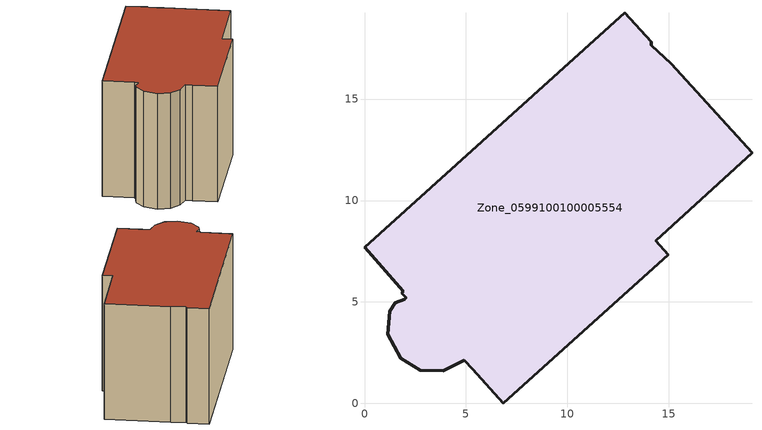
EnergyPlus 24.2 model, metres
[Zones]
Zone_0599100100005554
 floor ground (C_G): 14.13,17.82 14.13,17.64 15.11,16.73 19.1,12.36 14.36,8.02 14.96,7.33 6.84,0 5.34,1.69 4.91,2.13 3.88,1.62 2.75,1.63 1.77,2.23 1.13,3.42 1.25,4.54 1.52,4.96 1.98,5.13 2.06,5.2 1.83,5.43 1.9,5.54 0,7.69 12.82,19.26 z0
 wall outside (C_F): 14.36,8.02 19.1,12.36 15.11,16.73 14.13,17.64 14.13,17.82 12.82,19.26 0,7.69 1.9,5.54 1.83,5.43 2.06,5.2 1.98,5.13 1.52,4.96 1.25,4.54 1.13,3.42 1.77,2.23 2.75,1.63 3.88,1.62 4.91,2.13 5.34,1.69 6.84,0 14.96,7.33 14.36,8.02 z0:11.07
 roof outside (C_R): 15.11,16.73 14.13,17.64 14.13,17.82 12.82,19.26 0,7.69 1.9,5.54 1.83,5.43 2.06,5.2 1.98,5.13 1.52,4.96 1.25,4.54 1.13,3.42 1.77,2.23 2.75,1.63 3.88,1.62 4.91,2.13 5.34,1.69 6.84,0 14.96,7.33 14.36,8.02 19.1,12.36 z11.07
[BUILDING]
Pand.0599100100005554: North Axis=0; Terrain=City; Loads Convergence Tolerance Value=0.04; Temperature Convergence Tolerance Value=0.4; Solar Distribution=FullExterior; Maximum Number of Warmup Days=25; Minimum Number of Warmup Days=1
[Site:Location]
Rotterdam.The.Hague.AP_ZH_NLD Design_Conditions: Latitude=51.96; Longitude=4.45; Time Zone=1; Elevation=-4.5
[SITE:GROUNDTEMPERATURE:BUILDINGSURFACE]
18, 18, 18, 18, 18, 18, 18, 18, 18, 18, 18, 18
[MATERIAL] Thermal Absorptance=0.9; Solar Absorptance=0.7; Visible Absorptance=0.7
Name | Roughness | Thickness | Conductivity | Density | Specific Heat
G.D.2006-2014 | MediumSmooth | 0.15 | 0.06 | 540 | 1210
F.D.2006-2014 | Rough | 0.3 | 0.12 | 1920 | 840
R.D.2006-2014 | MediumRough | 0.2 | 0.08 | 1500 | 1000
[CONSTRUCTION]
C_G: G.D.2006-2014
C_F: F.D.2006-2014
C_R: R.D.2006-2014
[ZONE]
Zone_0599100100005554: Type=1; Multiplier=1; Ceiling Height=Autocalculate; Volume=Autocalculate; Floor Area=autocalculate; Part of Total Floor Area=Yes
[ZONEINFILTRATION:DESIGNFLOWRATE]
Infil_Zone_0599100100005554: Zone or ZoneList or Space or SpaceList=Zone_0599100100005554; Schedule=AlwaysOn; Design Flow Rate Calculation Method=Flow/Area; Flow Rate per Floor Area=0.0021; Constant Term Coefficient=1; Temperature Term Coefficient=0; Velocity Term Coefficient=0; Velocity Squared Term Coefficient=0
[HVACTEMPLATE:ZONE:IDEALLOADSAIRSYSTEM]
Zone_0599100100005554: Maximum Heating Supply Air Temperature=50; Minimum Cooling Supply Air Temperature=13; Maximum Heating Supply Air Humidity Ratio=0.0156; Minimum Cooling Supply Air Humidity Ratio=0.0077; Heating Limit=NoLimit; Cooling Limit=NoLimit; Dehumidification Control Type=ConstantSensibleHeatRatio; Cooling Sensible Heat Ratio=0.7; Dehumidification Setpoint=60; Humidification Control Type=None; Humidification Setpoint=30; Outdoor Air Method=None; Outdoor Air Flow Rate per Person=0.00944; Outdoor Air Flow Rate per Zone Floor Area=0; Outdoor Air Flow Rate per Zone=0; Demand Controlled Ventilation Type=None; Outdoor Air Economizer Type=NoEconomizer; Heat Recovery Type=None; Sensible Heat Recovery Effectiveness=0.7; Latent Heat Recovery Effectiveness=0.65
[ZONECONTROL:THERMOSTAT]
ThermostatControl_Zone_0599100100005554: Zone or ZoneList=Zone_0599100100005554; Control Type Schedule=DualSetpointControlType; Control 1=Thermostat_Zone_0599100100005554; Temperature Difference Between Cutout And Setpoint=0
[THERMOSTATSETPOINT:DUALSETPOINT]
Thermostat_Zone_0599100100005554: Heating Setpoint Temperature Schedule=HeatingSetpoint_Zone_0599100100005554; Cooling Setpoint Temperature Schedule=CoolingSetpoint_Zone_0599100100005554
[SCHEDULE:COMPACT]
HeatingSetpoint_Zone_0599100100005554: Through: 12/31, For: AllDays, Until: 24:00, 21
CoolingSetpoint_Zone_0599100100005554: Through: 12/31, For: AllDays, Until: 24:00, 24
DualSetpointControlType: Through: 12/31, For: AllDays, Until: 24:00, 4
AlwaysOn: Through: 12/31, For: AllDays, Until: 24:00, 1
